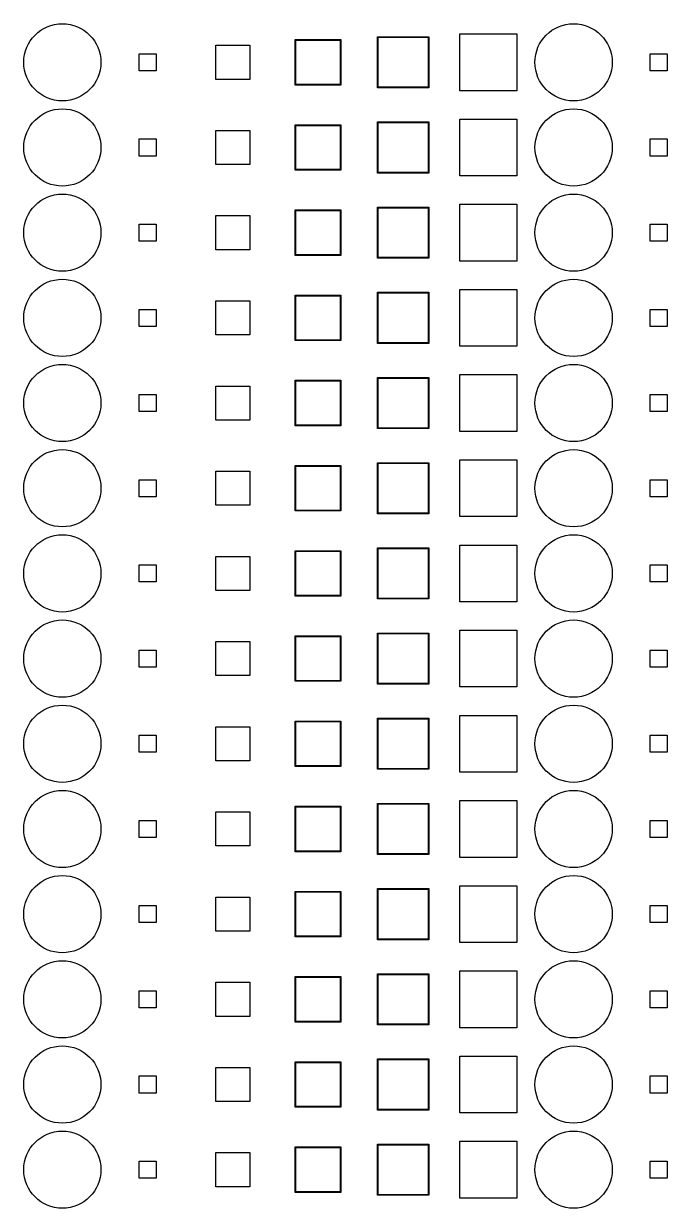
# Model space of a CAD drawing. Header units: millimetres. Extents: x -195 to 195, y -219 to 195.
# Drawn here: x -22.1 to 34.5, y -119.7 to -15.3 of the extents above; entities that cross this region are included whole.
import ezdxf

# ---------------------------------------------------------------- set-up
doc = ezdxf.new("R2010")
doc.units = ezdxf.units.MM
for name, color, linetype in [('DRILL', 6, 'Continuous'), ('M1', 1, 'Continuous'), ('M2', 30, 'Continuous'), ('M3', 5, 'Continuous'), ('M4', 3, 'Continuous')]:
    doc.layers.add(name, color=color, linetype=linetype)

msp = doc.modelspace()

# ---------------------------------------------------------------- linework, layer by layer
at = {"layer": 'DRILL'}
for centre in [(-18.75, -18.75), (26.25, -18.75), (-18.75, -26.25), (26.25, -26.25), (-18.75, -33.75), (26.25, -33.75), (-18.75, -41.25), (26.25, -41.25), (-18.75, -48.75), (26.25, -48.75), (-18.75, -56.25), (26.25, -56.25), (-18.75, -63.75), (26.25, -63.75), (-18.75, -71.25), (26.25, -71.25), (-18.75, -78.75), (26.25, -78.75), (-18.75, -86.25), (26.25, -86.25), (-18.75, -93.75), (26.25, -93.75), (-18.75, -101.25), (26.25, -101.25), (-18.75, -108.75), (26.25, -108.75), (-18.75, -116.25), (26.25, -116.25)]:
    msp.add_circle(centre, 3.4, dxfattribs=at)
at = {"layer": 'M1'}
for points in [[(13.45, -16.55), (13.45, -20.95), (9.05, -20.95), (9.05, -16.55)], [(21.25, -16.25), (21.25, -21.25), (16.25, -21.25), (16.25, -16.25)], [(-5.25, -17.25), (-2.25, -17.25), (-2.25, -20.25), (-5.25, -20.25)], [(5.7, -16.8), (5.7, -20.7), (1.8, -20.7), (1.8, -16.8)], [(-10.5, -18), (-10.5, -19.5), (-12, -19.5), (-12, -18)], [(33, -18), (34.5, -18), (34.5, -19.5), (33, -19.5)], [(21.25, -23.75), (21.25, -28.75), (16.25, -28.75), (16.25, -23.75)], [(-2.25, -24.75), (-2.25, -27.75), (-5.25, -27.75), (-5.25, -24.75)], [(5.7, -24.3), (5.7, -28.2), (1.8, -28.2), (1.8, -24.3)], [(9.05, -24.05), (13.45, -24.05), (13.45, -28.45), (9.05, -28.45)], [(-10.5, -25.5), (-10.5, -27), (-12, -27), (-12, -25.5)], [(34.5, -25.5), (34.5, -27), (33, -27), (33, -25.5)], [(21.25, -31.25), (21.25, -36.25), (16.25, -36.25), (16.25, -31.25)], [(-2.25, -32.25), (-2.25, -35.25), (-5.25, -35.25), (-5.25, -32.25)], [(1.8, -31.8), (5.7, -31.8), (5.7, -35.7), (1.8, -35.7)], [(9.05, -31.55), (13.45, -31.55), (13.45, -35.95), (9.05, -35.95)], [(-10.5, -33), (-10.5, -34.5), (-12, -34.5), (-12, -33)], [(34.5, -33), (34.5, -34.5), (33, -34.5), (33, -33)], [(5.7, -39.3), (5.7, -43.2), (1.8, -43.2), (1.8, -39.3)], [(13.45, -39.05), (13.45, -43.45), (9.05, -43.45), (9.05, -39.05)], [(21.25, -38.75), (21.25, -43.75), (16.25, -43.75), (16.25, -38.75)], [(-10.5, -40.5), (-10.5, -42), (-12, -42), (-12, -40.5)], [(-5.25, -39.75), (-2.25, -39.75), (-2.25, -42.75), (-5.25, -42.75)], [(33, -40.5), (34.5, -40.5), (34.5, -42), (33, -42)], [(5.7, -46.8), (5.7, -50.7), (1.8, -50.7), (1.8, -46.8)], [(13.45, -46.55), (13.45, -50.95), (9.05, -50.95), (9.05, -46.55)], [(16.25, -46.25), (21.25, -46.25), (21.25, -51.25), (16.25, -51.25)], [(-2.25, -47.25), (-2.25, -50.25), (-5.25, -50.25), (-5.25, -47.25)], [(-12, -48), (-10.5, -48), (-10.5, -49.5), (-12, -49.5)], [(33, -48), (34.5, -48), (34.5, -49.5), (33, -49.5)], [(13.45, -54.05), (13.45, -58.45), (9.05, -58.45), (9.05, -54.05)], [(21.25, -53.75), (21.25, -58.75), (16.25, -58.75), (16.25, -53.75)], [(-5.25, -54.75), (-2.25, -54.75), (-2.25, -57.75), (-5.25, -57.75)], [(5.7, -54.3), (5.7, -58.2), (1.8, -58.2), (1.8, -54.3)], [(-12, -55.5), (-10.5, -55.5), (-10.5, -57), (-12, -57)], [(34.5, -55.5), (34.5, -57), (33, -57), (33, -55.5)], [(16.25, -61.25), (21.25, -61.25), (21.25, -66.25), (16.25, -66.25)], [(-2.25, -62.25), (-2.25, -65.25), (-5.25, -65.25), (-5.25, -62.25)], [(1.8, -61.8), (5.7, -61.8), (5.7, -65.7), (1.8, -65.7)], [(13.45, -61.55), (13.45, -65.95), (9.05, -65.95), (9.05, -61.55)], [(-10.5, -63), (-10.5, -64.5), (-12, -64.5), (-12, -63)], [(34.5, -63), (34.5, -64.5), (33, -64.5), (33, -63)], [(21.25, -68.75), (21.25, -73.75), (16.25, -73.75), (16.25, -68.75)], [(-2.25, -69.75), (-2.25, -72.75), (-5.25, -72.75), (-5.25, -69.75)], [(1.8, -69.3), (5.7, -69.3), (5.7, -73.2), (1.8, -73.2)], [(13.45, -69.05), (13.45, -73.45), (9.05, -73.45), (9.05, -69.05)], [(-12, -70.5), (-10.5, -70.5), (-10.5, -72), (-12, -72)], [(34.5, -70.5), (34.5, -72), (33, -72), (33, -70.5)], [(1.8, -76.8), (5.7, -76.8), (5.7, -80.7), (1.8, -80.7)], [(13.45, -76.55), (13.45, -80.95), (9.05, -80.95), (9.05, -76.55)], [(21.25, -76.25), (21.25, -81.25), (16.25, -81.25), (16.25, -76.25)], [(-10.5, -78), (-10.5, -79.5), (-12, -79.5), (-12, -78)], [(-2.25, -77.25), (-2.25, -80.25), (-5.25, -80.25), (-5.25, -77.25)], [(33, -78), (34.5, -78), (34.5, -79.5), (33, -79.5)], [(5.7, -84.3), (5.7, -88.2), (1.8, -88.2), (1.8, -84.3)], [(13.45, -84.05), (13.45, -88.45), (9.05, -88.45), (9.05, -84.05)], [(21.25, -83.75), (21.25, -88.75), (16.25, -88.75), (16.25, -83.75)], [(-12, -85.5), (-10.5, -85.5), (-10.5, -87), (-12, -87)], [(-5.25, -84.75), (-2.25, -84.75), (-2.25, -87.75), (-5.25, -87.75)], [(33, -85.5), (34.5, -85.5), (34.5, -87), (33, -87)], [(9.05, -91.55), (13.45, -91.55), (13.45, -95.95), (9.05, -95.95)], [(16.25, -91.25), (21.25, -91.25), (21.25, -96.25), (16.25, -96.25)], [(-2.25, -92.25), (-2.25, -95.25), (-5.25, -95.25), (-5.25, -92.25)], [(5.7, -91.8), (5.7, -95.7), (1.8, -95.7), (1.8, -91.8)], [(-10.5, -93), (-10.5, -94.5), (-12, -94.5), (-12, -93)], [(33, -93), (34.5, -93), (34.5, -94.5), (33, -94.5)], [(13.45, -99.05), (13.45, -103.45), (9.05, -103.45), (9.05, -99.05)], [(16.25, -98.75), (21.25, -98.75), (21.25, -103.75), (16.25, -103.75)], [(-5.25, -99.75), (-2.25, -99.75), (-2.25, -102.75), (-5.25, -102.75)], [(5.7, -99.3), (5.7, -103.2), (1.8, -103.2), (1.8, -99.3)], [(-12, -100.5), (-10.5, -100.5), (-10.5, -102), (-12, -102)], [(34.5, -100.5), (34.5, -102), (33, -102), (33, -100.5)], [(21.25, -106.25), (21.25, -111.25), (16.25, -111.25), (16.25, -106.25)], [(-2.25, -107.25), (-2.25, -110.25), (-5.25, -110.25), (-5.25, -107.25)], [(1.8, -106.8), (5.7, -106.8), (5.7, -110.7), (1.8, -110.7)], [(13.45, -106.55), (13.45, -110.95), (9.05, -110.95), (9.05, -106.55)], [(-10.5, -108), (-10.5, -109.5), (-12, -109.5), (-12, -108)], [(34.5, -108), (34.5, -109.5), (33, -109.5), (33, -108)], [(5.7, -114.3), (5.7, -118.2), (1.8, -118.2), (1.8, -114.3)], [(9.05, -114.05), (13.45, -114.05), (13.45, -118.45), (9.05, -118.45)], [(21.25, -113.75), (21.25, -118.75), (16.25, -118.75), (16.25, -113.75)], [(-10.5, -115.5), (-10.5, -117), (-12, -117), (-12, -115.5)], [(-5.25, -114.75), (-2.25, -114.75), (-2.25, -117.75), (-5.25, -117.75)], [(34.5, -115.5), (34.5, -117), (33, -117), (33, -115.5)]]:
    msp.add_lwpolyline(points, close=True, dxfattribs=at)
at = {"layer": 'M2'}
for points in [[(13.5, -16.5), (13.5, -21), (9, -21), (9, -16.5)], [(21.25, -16.25), (21.25, -21.25), (16.25, -21.25), (16.25, -16.25)], [(-5.25, -17.25), (-2.25, -17.25), (-2.25, -20.25), (-5.25, -20.25)], [(5.75, -16.75), (5.75, -20.75), (1.75, -20.75), (1.75, -16.75)], [(-10.5, -18), (-10.5, -19.5), (-12, -19.5), (-12, -18)], [(33, -18), (34.5, -18), (34.5, -19.5), (33, -19.5)], [(21.25, -23.75), (21.25, -28.75), (16.25, -28.75), (16.25, -23.75)], [(-2.25, -24.75), (-2.25, -27.75), (-5.25, -27.75), (-5.25, -24.75)], [(5.75, -24.25), (5.75, -28.25), (1.75, -28.25), (1.75, -24.25)], [(9, -24), (13.5, -24), (13.5, -28.5), (9, -28.5)], [(-10.5, -25.5), (-10.5, -27), (-12, -27), (-12, -25.5)], [(34.5, -25.5), (34.5, -27), (33, -27), (33, -25.5)], [(21.25, -31.25), (21.25, -36.25), (16.25, -36.25), (16.25, -31.25)], [(-2.25, -32.25), (-2.25, -35.25), (-5.25, -35.25), (-5.25, -32.25)], [(1.75, -31.75), (5.75, -31.75), (5.75, -35.75), (1.75, -35.75)], [(9, -31.5), (13.5, -31.5), (13.5, -36), (9, -36)], [(-10.5, -33), (-10.5, -34.5), (-12, -34.5), (-12, -33)], [(34.5, -33), (34.5, -34.5), (33, -34.5), (33, -33)], [(5.75, -39.25), (5.75, -43.25), (1.75, -43.25), (1.75, -39.25)], [(13.5, -39), (13.5, -43.5), (9, -43.5), (9, -39)], [(21.25, -38.75), (21.25, -43.75), (16.25, -43.75), (16.25, -38.75)], [(-10.5, -40.5), (-10.5, -42), (-12, -42), (-12, -40.5)], [(-5.25, -39.75), (-2.25, -39.75), (-2.25, -42.75), (-5.25, -42.75)], [(33, -40.5), (34.5, -40.5), (34.5, -42), (33, -42)], [(5.75, -46.75), (5.75, -50.75), (1.75, -50.75), (1.75, -46.75)], [(13.5, -46.5), (13.5, -51), (9, -51), (9, -46.5)], [(16.25, -46.25), (21.25, -46.25), (21.25, -51.25), (16.25, -51.25)], [(-2.25, -47.25), (-2.25, -50.25), (-5.25, -50.25), (-5.25, -47.25)], [(-12, -48), (-10.5, -48), (-10.5, -49.5), (-12, -49.5)], [(33, -48), (34.5, -48), (34.5, -49.5), (33, -49.5)], [(13.5, -54), (13.5, -58.5), (9, -58.5), (9, -54)], [(21.25, -53.75), (21.25, -58.75), (16.25, -58.75), (16.25, -53.75)], [(-5.25, -54.75), (-2.25, -54.75), (-2.25, -57.75), (-5.25, -57.75)], [(5.75, -54.25), (5.75, -58.25), (1.75, -58.25), (1.75, -54.25)], [(-12, -55.5), (-10.5, -55.5), (-10.5, -57), (-12, -57)], [(34.5, -55.5), (34.5, -57), (33, -57), (33, -55.5)], [(13.5, -61.5), (13.5, -66), (9, -66), (9, -61.5)], [(16.25, -61.25), (21.25, -61.25), (21.25, -66.25), (16.25, -66.25)], [(-2.25, -62.25), (-2.25, -65.25), (-5.25, -65.25), (-5.25, -62.25)], [(1.75, -61.75), (5.75, -61.75), (5.75, -65.75), (1.75, -65.75)], [(-10.5, -63), (-10.5, -64.5), (-12, -64.5), (-12, -63)], [(34.5, -63), (34.5, -64.5), (33, -64.5), (33, -63)], [(21.25, -68.75), (21.25, -73.75), (16.25, -73.75), (16.25, -68.75)], [(-2.25, -69.75), (-2.25, -72.75), (-5.25, -72.75), (-5.25, -69.75)], [(1.75, -69.25), (5.75, -69.25), (5.75, -73.25), (1.75, -73.25)], [(13.5, -69), (13.5, -73.5), (9, -73.5), (9, -69)], [(-12, -70.5), (-10.5, -70.5), (-10.5, -72), (-12, -72)], [(34.5, -70.5), (34.5, -72), (33, -72), (33, -70.5)], [(1.75, -76.75), (5.75, -76.75), (5.75, -80.75), (1.75, -80.75)], [(13.5, -76.5), (13.5, -81), (9, -81), (9, -76.5)], [(21.25, -76.25), (21.25, -81.25), (16.25, -81.25), (16.25, -76.25)], [(-10.5, -78), (-10.5, -79.5), (-12, -79.5), (-12, -78)], [(-2.25, -77.25), (-2.25, -80.25), (-5.25, -80.25), (-5.25, -77.25)], [(33, -78), (34.5, -78), (34.5, -79.5), (33, -79.5)], [(5.75, -84.25), (5.75, -88.25), (1.75, -88.25), (1.75, -84.25)], [(13.5, -84), (13.5, -88.5), (9, -88.5), (9, -84)], [(21.25, -83.75), (21.25, -88.75), (16.25, -88.75), (16.25, -83.75)], [(-12, -85.5), (-10.5, -85.5), (-10.5, -87), (-12, -87)], [(-5.25, -84.75), (-2.25, -84.75), (-2.25, -87.75), (-5.25, -87.75)], [(33, -85.5), (34.5, -85.5), (34.5, -87), (33, -87)], [(5.75, -91.75), (5.75, -95.75), (1.75, -95.75), (1.75, -91.75)], [(9, -91.5), (13.5, -91.5), (13.5, -96), (9, -96)], [(16.25, -91.25), (21.25, -91.25), (21.25, -96.25), (16.25, -96.25)], [(-2.25, -92.25), (-2.25, -95.25), (-5.25, -95.25), (-5.25, -92.25)], [(-10.5, -93), (-10.5, -94.5), (-12, -94.5), (-12, -93)], [(33, -93), (34.5, -93), (34.5, -94.5), (33, -94.5)], [(13.5, -99), (13.5, -103.5), (9, -103.5), (9, -99)], [(16.25, -98.75), (21.25, -98.75), (21.25, -103.75), (16.25, -103.75)], [(-5.25, -99.75), (-2.25, -99.75), (-2.25, -102.75), (-5.25, -102.75)], [(5.75, -99.25), (5.75, -103.25), (1.75, -103.25), (1.75, -99.25)], [(-12, -100.5), (-10.5, -100.5), (-10.5, -102), (-12, -102)], [(34.5, -100.5), (34.5, -102), (33, -102), (33, -100.5)], [(21.25, -106.25), (21.25, -111.25), (16.25, -111.25), (16.25, -106.25)], [(-2.25, -107.25), (-2.25, -110.25), (-5.25, -110.25), (-5.25, -107.25)], [(1.75, -106.75), (5.75, -106.75), (5.75, -110.75), (1.75, -110.75)], [(13.5, -106.5), (13.5, -111), (9, -111), (9, -106.5)], [(-10.5, -108), (-10.5, -109.5), (-12, -109.5), (-12, -108)], [(34.5, -108), (34.5, -109.5), (33, -109.5), (33, -108)], [(5.75, -114.25), (5.75, -118.25), (1.75, -118.25), (1.75, -114.25)], [(9, -114), (13.5, -114), (13.5, -118.5), (9, -118.5)], [(21.25, -113.75), (21.25, -118.75), (16.25, -118.75), (16.25, -113.75)], [(-10.5, -115.5), (-10.5, -117), (-12, -117), (-12, -115.5)], [(-5.25, -114.75), (-2.25, -114.75), (-2.25, -117.75), (-5.25, -117.75)], [(34.5, -115.5), (34.5, -117), (33, -117), (33, -115.5)]]:
    msp.add_lwpolyline(points, close=True, dxfattribs=at)
at = {"layer": 'M3'}
for points in [[(13.45, -16.55), (13.45, -20.95), (9.05, -20.95), (9.05, -16.55)], [(21.25, -16.25), (21.25, -21.25), (16.25, -21.25), (16.25, -16.25)], [(-5.25, -17.25), (-2.25, -17.25), (-2.25, -20.25), (-5.25, -20.25)], [(5.7, -16.8), (5.7, -20.7), (1.8, -20.7), (1.8, -16.8)], [(-10.5, -18), (-10.5, -19.5), (-12, -19.5), (-12, -18)], [(33, -18), (34.5, -18), (34.5, -19.5), (33, -19.5)], [(21.25, -23.75), (21.25, -28.75), (16.25, -28.75), (16.25, -23.75)], [(-2.25, -24.75), (-2.25, -27.75), (-5.25, -27.75), (-5.25, -24.75)], [(5.7, -24.3), (5.7, -28.2), (1.8, -28.2), (1.8, -24.3)], [(9.05, -24.05), (13.45, -24.05), (13.45, -28.45), (9.05, -28.45)], [(-10.5, -25.5), (-10.5, -27), (-12, -27), (-12, -25.5)], [(34.5, -25.5), (34.5, -27), (33, -27), (33, -25.5)], [(21.25, -31.25), (21.25, -36.25), (16.25, -36.25), (16.25, -31.25)], [(-2.25, -32.25), (-2.25, -35.25), (-5.25, -35.25), (-5.25, -32.25)], [(1.8, -31.8), (5.7, -31.8), (5.7, -35.7), (1.8, -35.7)], [(9.05, -31.55), (13.45, -31.55), (13.45, -35.95), (9.05, -35.95)], [(-10.5, -33), (-10.5, -34.5), (-12, -34.5), (-12, -33)], [(34.5, -33), (34.5, -34.5), (33, -34.5), (33, -33)], [(5.7, -39.3), (5.7, -43.2), (1.8, -43.2), (1.8, -39.3)], [(13.45, -39.05), (13.45, -43.45), (9.05, -43.45), (9.05, -39.05)], [(21.25, -38.75), (21.25, -43.75), (16.25, -43.75), (16.25, -38.75)], [(-10.5, -40.5), (-10.5, -42), (-12, -42), (-12, -40.5)], [(-5.25, -39.75), (-2.25, -39.75), (-2.25, -42.75), (-5.25, -42.75)], [(33, -40.5), (34.5, -40.5), (34.5, -42), (33, -42)], [(5.7, -46.8), (5.7, -50.7), (1.8, -50.7), (1.8, -46.8)], [(13.45, -46.55), (13.45, -50.95), (9.05, -50.95), (9.05, -46.55)], [(16.25, -46.25), (21.25, -46.25), (21.25, -51.25), (16.25, -51.25)], [(-2.25, -47.25), (-2.25, -50.25), (-5.25, -50.25), (-5.25, -47.25)], [(-12, -48), (-10.5, -48), (-10.5, -49.5), (-12, -49.5)], [(33, -48), (34.5, -48), (34.5, -49.5), (33, -49.5)], [(13.45, -54.05), (13.45, -58.45), (9.05, -58.45), (9.05, -54.05)], [(21.25, -53.75), (21.25, -58.75), (16.25, -58.75), (16.25, -53.75)], [(-5.25, -54.75), (-2.25, -54.75), (-2.25, -57.75), (-5.25, -57.75)], [(5.7, -54.3), (5.7, -58.2), (1.8, -58.2), (1.8, -54.3)], [(-12, -55.5), (-10.5, -55.5), (-10.5, -57), (-12, -57)], [(34.5, -55.5), (34.5, -57), (33, -57), (33, -55.5)], [(16.25, -61.25), (21.25, -61.25), (21.25, -66.25), (16.25, -66.25)], [(-2.25, -62.25), (-2.25, -65.25), (-5.25, -65.25), (-5.25, -62.25)], [(1.8, -61.8), (5.7, -61.8), (5.7, -65.7), (1.8, -65.7)], [(13.45, -61.55), (13.45, -65.95), (9.05, -65.95), (9.05, -61.55)], [(-10.5, -63), (-10.5, -64.5), (-12, -64.5), (-12, -63)], [(34.5, -63), (34.5, -64.5), (33, -64.5), (33, -63)], [(21.25, -68.75), (21.25, -73.75), (16.25, -73.75), (16.25, -68.75)], [(-2.25, -69.75), (-2.25, -72.75), (-5.25, -72.75), (-5.25, -69.75)], [(1.8, -69.3), (5.7, -69.3), (5.7, -73.2), (1.8, -73.2)], [(13.45, -69.05), (13.45, -73.45), (9.05, -73.45), (9.05, -69.05)], [(-12, -70.5), (-10.5, -70.5), (-10.5, -72), (-12, -72)], [(34.5, -70.5), (34.5, -72), (33, -72), (33, -70.5)], [(1.8, -76.8), (5.7, -76.8), (5.7, -80.7), (1.8, -80.7)], [(13.45, -76.55), (13.45, -80.95), (9.05, -80.95), (9.05, -76.55)], [(21.25, -76.25), (21.25, -81.25), (16.25, -81.25), (16.25, -76.25)], [(-10.5, -78), (-10.5, -79.5), (-12, -79.5), (-12, -78)], [(-2.25, -77.25), (-2.25, -80.25), (-5.25, -80.25), (-5.25, -77.25)], [(33, -78), (34.5, -78), (34.5, -79.5), (33, -79.5)], [(5.7, -84.3), (5.7, -88.2), (1.8, -88.2), (1.8, -84.3)], [(13.45, -84.05), (13.45, -88.45), (9.05, -88.45), (9.05, -84.05)], [(21.25, -83.75), (21.25, -88.75), (16.25, -88.75), (16.25, -83.75)], [(-12, -85.5), (-10.5, -85.5), (-10.5, -87), (-12, -87)], [(-5.25, -84.75), (-2.25, -84.75), (-2.25, -87.75), (-5.25, -87.75)], [(33, -85.5), (34.5, -85.5), (34.5, -87), (33, -87)], [(9.05, -91.55), (13.45, -91.55), (13.45, -95.95), (9.05, -95.95)], [(16.25, -91.25), (21.25, -91.25), (21.25, -96.25), (16.25, -96.25)], [(-2.25, -92.25), (-2.25, -95.25), (-5.25, -95.25), (-5.25, -92.25)], [(5.7, -91.8), (5.7, -95.7), (1.8, -95.7), (1.8, -91.8)], [(-10.5, -93), (-10.5, -94.5), (-12, -94.5), (-12, -93)], [(33, -93), (34.5, -93), (34.5, -94.5), (33, -94.5)], [(13.45, -99.05), (13.45, -103.45), (9.05, -103.45), (9.05, -99.05)], [(16.25, -98.75), (21.25, -98.75), (21.25, -103.75), (16.25, -103.75)], [(-5.25, -99.75), (-2.25, -99.75), (-2.25, -102.75), (-5.25, -102.75)], [(5.7, -99.3), (5.7, -103.2), (1.8, -103.2), (1.8, -99.3)], [(-12, -100.5), (-10.5, -100.5), (-10.5, -102), (-12, -102)], [(34.5, -100.5), (34.5, -102), (33, -102), (33, -100.5)], [(21.25, -106.25), (21.25, -111.25), (16.25, -111.25), (16.25, -106.25)], [(-2.25, -107.25), (-2.25, -110.25), (-5.25, -110.25), (-5.25, -107.25)], [(1.8, -106.8), (5.7, -106.8), (5.7, -110.7), (1.8, -110.7)], [(13.45, -106.55), (13.45, -110.95), (9.05, -110.95), (9.05, -106.55)], [(-10.5, -108), (-10.5, -109.5), (-12, -109.5), (-12, -108)], [(34.5, -108), (34.5, -109.5), (33, -109.5), (33, -108)], [(5.7, -114.3), (5.7, -118.2), (1.8, -118.2), (1.8, -114.3)], [(9.05, -114.05), (13.45, -114.05), (13.45, -118.45), (9.05, -118.45)], [(21.25, -113.75), (21.25, -118.75), (16.25, -118.75), (16.25, -113.75)], [(-10.5, -115.5), (-10.5, -117), (-12, -117), (-12, -115.5)], [(-5.25, -114.75), (-2.25, -114.75), (-2.25, -117.75), (-5.25, -117.75)], [(34.5, -115.5), (34.5, -117), (33, -117), (33, -115.5)]]:
    msp.add_lwpolyline(points, close=True, dxfattribs=at)
at = {"layer": 'M4'}
for points in [[(13.5, -16.5), (13.5, -21), (9, -21), (9, -16.5)], [(21.25, -16.25), (21.25, -21.25), (16.25, -21.25), (16.25, -16.25)], [(-5.25, -17.25), (-2.25, -17.25), (-2.25, -20.25), (-5.25, -20.25)], [(5.75, -16.75), (5.75, -20.75), (1.75, -20.75), (1.75, -16.75)], [(-10.5, -18), (-10.5, -19.5), (-12, -19.5), (-12, -18)], [(33, -18), (34.5, -18), (34.5, -19.5), (33, -19.5)], [(21.25, -23.75), (21.25, -28.75), (16.25, -28.75), (16.25, -23.75)], [(-2.25, -24.75), (-2.25, -27.75), (-5.25, -27.75), (-5.25, -24.75)], [(5.75, -24.25), (5.75, -28.25), (1.75, -28.25), (1.75, -24.25)], [(9, -24), (13.5, -24), (13.5, -28.5), (9, -28.5)], [(-10.5, -25.5), (-10.5, -27), (-12, -27), (-12, -25.5)], [(34.5, -25.5), (34.5, -27), (33, -27), (33, -25.5)], [(21.25, -31.25), (21.25, -36.25), (16.25, -36.25), (16.25, -31.25)], [(-2.25, -32.25), (-2.25, -35.25), (-5.25, -35.25), (-5.25, -32.25)], [(1.75, -31.75), (5.75, -31.75), (5.75, -35.75), (1.75, -35.75)], [(9, -31.5), (13.5, -31.5), (13.5, -36), (9, -36)], [(-10.5, -33), (-10.5, -34.5), (-12, -34.5), (-12, -33)], [(34.5, -33), (34.5, -34.5), (33, -34.5), (33, -33)], [(5.75, -39.25), (5.75, -43.25), (1.75, -43.25), (1.75, -39.25)], [(13.5, -39), (13.5, -43.5), (9, -43.5), (9, -39)], [(21.25, -38.75), (21.25, -43.75), (16.25, -43.75), (16.25, -38.75)], [(-10.5, -40.5), (-10.5, -42), (-12, -42), (-12, -40.5)], [(-5.25, -39.75), (-2.25, -39.75), (-2.25, -42.75), (-5.25, -42.75)], [(33, -40.5), (34.5, -40.5), (34.5, -42), (33, -42)], [(5.75, -46.75), (5.75, -50.75), (1.75, -50.75), (1.75, -46.75)], [(13.5, -46.5), (13.5, -51), (9, -51), (9, -46.5)], [(16.25, -46.25), (21.25, -46.25), (21.25, -51.25), (16.25, -51.25)], [(-2.25, -47.25), (-2.25, -50.25), (-5.25, -50.25), (-5.25, -47.25)], [(-12, -48), (-10.5, -48), (-10.5, -49.5), (-12, -49.5)], [(33, -48), (34.5, -48), (34.5, -49.5), (33, -49.5)], [(13.5, -54), (13.5, -58.5), (9, -58.5), (9, -54)], [(21.25, -53.75), (21.25, -58.75), (16.25, -58.75), (16.25, -53.75)], [(-5.25, -54.75), (-2.25, -54.75), (-2.25, -57.75), (-5.25, -57.75)], [(5.75, -54.25), (5.75, -58.25), (1.75, -58.25), (1.75, -54.25)], [(-12, -55.5), (-10.5, -55.5), (-10.5, -57), (-12, -57)], [(34.5, -55.5), (34.5, -57), (33, -57), (33, -55.5)], [(13.5, -61.5), (13.5, -66), (9, -66), (9, -61.5)], [(16.25, -61.25), (21.25, -61.25), (21.25, -66.25), (16.25, -66.25)], [(-2.25, -62.25), (-2.25, -65.25), (-5.25, -65.25), (-5.25, -62.25)], [(1.75, -61.75), (5.75, -61.75), (5.75, -65.75), (1.75, -65.75)], [(-10.5, -63), (-10.5, -64.5), (-12, -64.5), (-12, -63)], [(34.5, -63), (34.5, -64.5), (33, -64.5), (33, -63)], [(21.25, -68.75), (21.25, -73.75), (16.25, -73.75), (16.25, -68.75)], [(-2.25, -69.75), (-2.25, -72.75), (-5.25, -72.75), (-5.25, -69.75)], [(1.75, -69.25), (5.75, -69.25), (5.75, -73.25), (1.75, -73.25)], [(13.5, -69), (13.5, -73.5), (9, -73.5), (9, -69)], [(-12, -70.5), (-10.5, -70.5), (-10.5, -72), (-12, -72)], [(34.5, -70.5), (34.5, -72), (33, -72), (33, -70.5)], [(1.75, -76.75), (5.75, -76.75), (5.75, -80.75), (1.75, -80.75)], [(13.5, -76.5), (13.5, -81), (9, -81), (9, -76.5)], [(21.25, -76.25), (21.25, -81.25), (16.25, -81.25), (16.25, -76.25)], [(-10.5, -78), (-10.5, -79.5), (-12, -79.5), (-12, -78)], [(-2.25, -77.25), (-2.25, -80.25), (-5.25, -80.25), (-5.25, -77.25)], [(33, -78), (34.5, -78), (34.5, -79.5), (33, -79.5)], [(5.75, -84.25), (5.75, -88.25), (1.75, -88.25), (1.75, -84.25)], [(13.5, -84), (13.5, -88.5), (9, -88.5), (9, -84)], [(21.25, -83.75), (21.25, -88.75), (16.25, -88.75), (16.25, -83.75)], [(-12, -85.5), (-10.5, -85.5), (-10.5, -87), (-12, -87)], [(-5.25, -84.75), (-2.25, -84.75), (-2.25, -87.75), (-5.25, -87.75)], [(33, -85.5), (34.5, -85.5), (34.5, -87), (33, -87)], [(5.75, -91.75), (5.75, -95.75), (1.75, -95.75), (1.75, -91.75)], [(9, -91.5), (13.5, -91.5), (13.5, -96), (9, -96)], [(16.25, -91.25), (21.25, -91.25), (21.25, -96.25), (16.25, -96.25)], [(-2.25, -92.25), (-2.25, -95.25), (-5.25, -95.25), (-5.25, -92.25)], [(-10.5, -93), (-10.5, -94.5), (-12, -94.5), (-12, -93)], [(33, -93), (34.5, -93), (34.5, -94.5), (33, -94.5)], [(13.5, -99), (13.5, -103.5), (9, -103.5), (9, -99)], [(16.25, -98.75), (21.25, -98.75), (21.25, -103.75), (16.25, -103.75)], [(-5.25, -99.75), (-2.25, -99.75), (-2.25, -102.75), (-5.25, -102.75)], [(5.75, -99.25), (5.75, -103.25), (1.75, -103.25), (1.75, -99.25)], [(-12, -100.5), (-10.5, -100.5), (-10.5, -102), (-12, -102)], [(34.5, -100.5), (34.5, -102), (33, -102), (33, -100.5)], [(21.25, -106.25), (21.25, -111.25), (16.25, -111.25), (16.25, -106.25)], [(-2.25, -107.25), (-2.25, -110.25), (-5.25, -110.25), (-5.25, -107.25)], [(1.75, -106.75), (5.75, -106.75), (5.75, -110.75), (1.75, -110.75)], [(13.5, -106.5), (13.5, -111), (9, -111), (9, -106.5)], [(-10.5, -108), (-10.5, -109.5), (-12, -109.5), (-12, -108)], [(34.5, -108), (34.5, -109.5), (33, -109.5), (33, -108)], [(5.75, -114.25), (5.75, -118.25), (1.75, -118.25), (1.75, -114.25)], [(9, -114), (13.5, -114), (13.5, -118.5), (9, -118.5)], [(21.25, -113.75), (21.25, -118.75), (16.25, -118.75), (16.25, -113.75)], [(-10.5, -115.5), (-10.5, -117), (-12, -117), (-12, -115.5)], [(-5.25, -114.75), (-2.25, -114.75), (-2.25, -117.75), (-5.25, -117.75)], [(34.5, -115.5), (34.5, -117), (33, -117), (33, -115.5)]]:
    msp.add_lwpolyline(points, close=True, dxfattribs=at)

doc.saveas('drawing.dxf')
